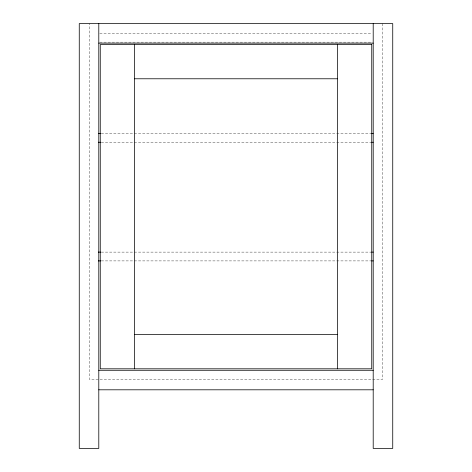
<?xml version="1.0" encoding="UTF-8"?>
<svg xmlns="http://www.w3.org/2000/svg" width="472" height="472" viewBox="0 0 472 472"><rect width="100%" height="100%" fill="white"/><g stroke="black" fill="none" stroke-linecap="round" stroke-linejoin="round"><path stroke-width="0.35" stroke-dasharray="2.36 1.77" d="M99.781 33.364L372.219 33.364M99.781 42.155L372.219 42.155M101.256 133.464L370.992 133.464M101.256 142.249L370.992 142.249M101.256 252.113L370.992 252.113M101.256 260.904L370.992 260.904M382.485 23.6L382.485 379.553L89.515 379.553L89.515 23.6"/><path stroke-width="0.71" d="M98.795 43.129L373.204 43.129M134.437 78.777L337.563 78.777M98.306 133.464L100.518 133.464M371.729 133.464L373.204 133.464M98.306 142.249L100.518 142.249M371.729 142.249L373.204 142.249M98.306 252.113L100.518 252.113M371.729 252.113L373.204 252.113M98.306 260.904L100.518 260.904M371.729 260.904L373.204 260.904M134.437 334.63L337.563 334.63M98.795 370.278L373.204 370.278M98.795 389.807L373.204 389.807M373.204 23.6L373.204 448.4L392.739 448.4L392.739 23.6L79.261 23.6L79.261 448.4L98.795 448.4L98.795 23.6M337.563 44.598L337.563 368.809M134.437 44.598L134.437 368.809M371.741 44.598L100.259 44.598L100.259 368.809L371.741 368.809L371.741 44.598"/></g></svg>
